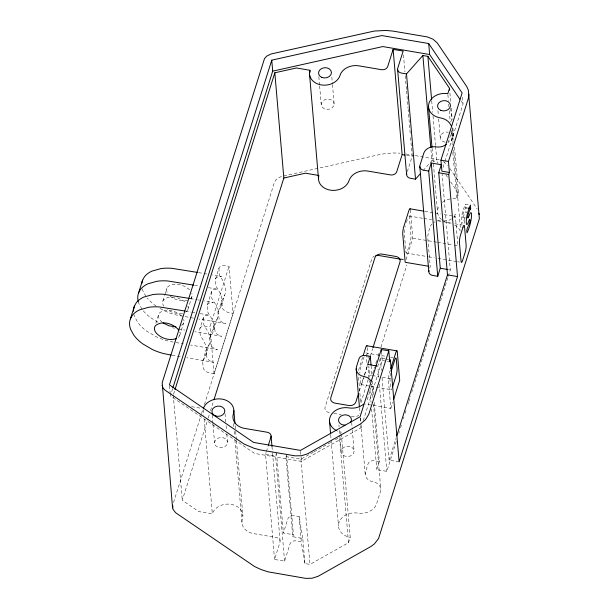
<?xml version="1.0" encoding="UTF-8"?>
<svg xmlns="http://www.w3.org/2000/svg" width="609" height="609" viewBox="0 0 609 609"><rect width="100%" height="100%" fill="white"/><g stroke="black" fill="none" stroke-linecap="round" stroke-linejoin="round"><path stroke-width="0.46" stroke-dasharray="3.04 2.28" d="M200.186 313.627L209.397 315.203L207.661 315.173A7.765 4.491 17.5 0 0 203.535 317.167L199.767 329.073L200.201 334.79A7.772 4.499 17.5 0 0 201.13 336.967A44.023 25.471 17.5 0 1 203.124 360.246A7.772 4.499 17.5 0 0 202.553 362.172L203.627 369.077A7.765 4.491 17.5 0 0 208.225 372.556L214.041 373.842L233.087 313.422L229.045 266.3L223.282 265.623A7.765 4.491 17.5 0 0 219.149 267.617L215.38 279.523L215.814 285.24A7.772 4.499 17.5 0 0 216.743 287.418L220.199 293.142A43.985 25.456 17.5 0 1 221.303 305.992L218.745 310.697A7.772 4.499 17.5 0 0 218.167 312.623L219.24 319.527A7.765 4.491 17.5 0 0 223.838 323.006L225.619 323.577L198.907 319.063M203.315 317.67L203.634 323.912A7.772 4.499 17.5 0 0 204.563 326.089L208.012 331.814A43.985 25.456 17.5 0 1 209.115 344.664L205.69 355.542M208.377 287.646L217.588 289.222L215.852 289.191A7.765 4.491 17.5 0 0 211.726 291.186L207.197 305.505L207.631 311.222A7.772 4.499 17.5 0 0 208.56 313.407L212.016 319.124A43.985 25.456 17.5 0 1 213.112 331.981L210.554 336.678A7.772 4.499 17.5 0 0 209.976 338.604L211.049 345.516A7.765 4.491 17.5 0 0 215.647 348.987L217.428 349.558L190.724 345.044M211.498 291.681L211.818 297.93A7.772 4.499 17.5 0 0 212.747 300.108A43.962 25.433 17.5 0 1 217.299 318.667L213.112 331.981M218.928 268.12L219.248 274.362A7.772 4.499 17.5 0 0 220.176 276.547A44.023 25.471 17.5 0 1 222.171 299.818A7.772 4.499 17.5 0 0 221.592 301.744L222.666 308.656A7.765 4.491 17.5 0 0 227.264 312.128L233.087 313.422M464.066 223.48C466.342 211.14 463.906 223.396 461.409 223.48C460.686 216.88 462.855 210.219 465.436 204.213L468.778 204.784M155.843 323.356L158.698 314.297M162.892 300.998L164.605 295.563M164.887 294.657L166.889 288.316M179.708 335.452L183.705 322.762M187.892 309.471L191.896 296.781M172.659 388.603L170.375 395.858L254.57 453.431L301.425 461.394L361.023 427.762L361.875 425.074M173.55 394.16L174.692 390.536M214.041 373.842L210.006 326.728L229.045 266.3M202.652 361.152L206.078 350.274M210.075 337.584L214.269 324.293M218.266 311.602L221.691 300.724M221.303 305.992L224.729 295.114M173.557 502.463L201.282 414.485M201.564 413.572L202.706 409.948M204.426 404.505L274.446 182.289L275.93 179.845L278.534 177.714L281.564 176.465L381.592 154.123L392.379 152.958L399.999 153.156M341.344 433.966L350.205 537.29L348.508 542.665L309.966 564.414L304.949 563.561L301.272 541.713L296.263 540.868A5.176 4.111 -4.9 0 0 289.975 544.043L284.578 561.163L274.552 559.458L279.95 542.337A5.176 4.111 -4.9 0 0 276.204 537.458L253.648 533.629A15.537 12.325 -4.9 0 1 242.412 518.99A15.537 12.325 -4.9 0 0 231.184 504.351A15.537 12.325 -4.9 0 0 212.335 513.882L198.793 511.583L182.281 500.293L207.958 418.817M208.24 417.911L209.382 414.295M210.524 410.672L213.378 401.62M274.552 559.458L265.532 454.238L266.103 452.434M266.384 451.528L268.089 446.123M284.578 561.163L275.557 455.935L276.273 453.675M304.949 563.561L302.795 538.432L292.769 536.727L285.903 456.636L286.329 455.288M292.769 536.727L293.409 534.717L283.383 533.012L287.821 518.914A5.176 4.111 -4.9 0 1 294.109 515.739L299.118 516.592L302.795 538.432M407.337 171.624L412.164 156.307L410.375 135.457M362.629 357.331L359.318 367.836A5.176 0.982 -80.4 0 0 358.503 371.604M364.121 356.592L360.863 366.953A5.176 0.982 -80.4 0 0 359.835 373.172M406.416 222.376L407.832 217.9M348.508 542.665L339.487 437.437L340.332 434.75M340.621 433.859L341.185 432.07A15.537 12.325 -4.9 0 1 337.416 430.997M359.295 391.107L364.136 375.745M364.426 374.847L367.273 365.811M370.401 355.869L372.678 348.645M364.38 375.753L362.203 382.658A5.176 0.982 -80.4 0 1 360.665 383.541L360.102 376.948M364.654 374.885L366.017 370.569A5.176 0.982 -80.4 0 0 366.976 365.514M368.239 379.483L360.741 403.28L358.32 375.007M368.521 378.6L369.633 375.075L368.902 366.595M406.02 259.594L412.795 238.111L410.367 209.846M372.685 373.378L374.68 367.06M375.814 363.444L376.956 359.835M378.09 356.219L379.232 352.611M380.937 347.191L406.835 265.014M384.903 358.853L380.343 358.084L377.801 366.138L378.943 379.407M363.284 420.591L382.216 360.52L381.432 351.363M443.009 167.597L444.707 162.222M444.989 161.324L463.068 103.941L462.437 96.618M390.232 370.318L389.402 372.944A5.176 0.982 -80.4 0 0 388.405 380.115L390.826 408.388L365.301 404.049M429.733 268.15L430.243 266.536L427.822 238.271A5.176 0.982 -80.4 0 1 428.82 231.1L430.091 227.073A10.361 8.214 -4.9 0 1 431.827 224.12M390.826 408.388L392.767 402.214M452.814 198.656A15.537 12.325 -4.9 0 1 456.834 198.907L458.531 193.533L454.466 146.137M396.261 441.426L386.822 471.366L376.796 469.661L379.338 461.607L374.215 401.879M465.314 217.74L462.81 217.314C461.911 212.533 466.844 208.879 465.436 204.213M399.123 461.866L389.09 460.168L395.934 438.472M398.834 433.258L399.405 431.446M400.547 427.815L401.407 425.09M403.409 418.741L403.98 416.929M405.122 413.298L405.982 410.573M407.984 404.224L408.555 402.412M408.837 401.506L410.557 396.056M411.699 392.432L448.011 277.202M448.293 276.296L450.295 269.947L442.088 174.197M217.306 318.682L214.741 323.387A7.772 4.499 17.5 0 0 214.17 325.313L215.243 332.217A7.765 4.491 17.5 0 0 219.841 335.696L221.615 336.267L194.91 331.753M209.115 344.671L206.558 349.368A7.772 4.499 17.5 0 0 205.979 351.294L207.052 358.206A7.765 4.491 17.5 0 0 211.65 361.677L213.432 362.248L186.719 357.734M215.495 278.991L215.723 278.496A7.765 4.491 17.5 0 1 219.849 276.501L221.585 276.532L212.374 274.956M207.311 304.98L207.532 304.477A7.765 4.491 17.5 0 1 211.666 302.483L213.394 302.513L204.182 300.937M199.881 328.54L200.11 328.045A7.765 4.491 17.5 0 1 204.236 326.051L210.006 326.728M423.08 170.649L431.895 160.723L430.845 148.398M190.358 298.836L191.005 298.212A13.215 7.643 17.5 0 0 191.896 293.393M178.171 337.508L178.818 336.884A13.215 7.643 17.5 0 0 179.708 332.065M185.578 312.074L187.009 310.902A13.215 7.643 17.5 0 0 187.899 306.083M181.391 325.366L182.822 324.194A13.215 7.643 17.5 0 0 183.705 319.375M285.903 456.636L300.945 459.186L313.247 452.243M314.069 451.779L332.111 441.601M335.392 439.751L339.487 437.437M187.679 300.237C181.619 301.881 174.905 299.948 170.094 296.073M182.571 313.216C177.204 314.214 171.532 312.645 167.102 309.555M462.81 217.314L465.969 211.46L466.486 212.998M174.707 297.222L168.213 297.253L163.775 299.567A13.215 7.643 17.5 0 0 163.76 306.182M405.959 154.016L414.364 155.447M415.292 155.607L439.569 159.87M406.69 155.379L412.164 156.307M431.895 160.723L436.912 161.575L437.962 163.128M465.725 207.623L467.392 207.913M465.588 208.05L467.263 208.331M424.8 211.315L434.004 212.876M434.925 213.036L440.452 213.972M444.136 214.596L455.182 216.477M409.065 215.982L423.088 218.365M424.016 218.517L431.499 219.788M438.038 220.9L451.124 223.122M454.862 223.762L462.345 225.026M412.795 238.111L436.737 242.176M437.658 242.336L453.309 244.993M454.23 245.145L457.915 245.777L455.486 217.504A5.176 0.982 -80.4 0 0 453.949 218.395L455.22 214.36A10.361 8.214 -4.9 0 1 453.484 217.314M406.211 253.001L427.708 256.655M428.645 256.815L434.255 257.767M437.993 258.399L456.689 261.573M457.618 261.733L459.49 262.053M400.813 259.244L402.648 259.556M448.475 269.635L450.295 269.947M193.38 318.126L175.643 314.853A38.854 22.48 17.5 0 1 164.514 310.826L159.413 308.139M365.902 352.946L385.048 356.196M390.514 357.125L393.247 357.59M385.809 359.013L388.55 359.477M382.216 360.52L389.737 361.799M178.33 328.951L184.778 330.04M369.633 375.075L371.452 375.388M372.365 375.54L378.745 376.628M382.391 377.245L393.33 379.102M175.986 342.555L183.355 343.796M360.97 384.576L370.089 386.121M371.003 386.273L391.054 389.684M171.989 355.245L181.193 356.798M333.846 413.389L341.2 414.638M351.302 416.35L353.136 416.663A5.793 4.59 -4.9 0 0 358.701 415.239M191.576 406.667L201.503 408.35M379.338 461.607L374.322 460.754A5.176 4.111 -4.9 0 0 368.042 463.929L365.499 471.99A10.361 8.214 -4.9 0 0 370.478 481.034L375.494 482.465A10.361 8.214 -4.9 0 1 380.48 491.509L376.666 503.59A15.537 12.325 -4.9 0 1 357.818 513.121A15.537 12.325 -4.9 0 0 338.969 522.651A15.537 12.325 -4.9 0 0 350.205 537.29M265.532 454.238L275.557 455.935M198.557 272.604L203.162 273.388M204.084 273.54L206.847 274.012M194.56 285.294L201.008 286.39M190.366 298.585L196.814 299.681M197.735 299.841L199.577 300.153M185.448 311.115L190.975 312.059M191.896 312.219L195.58 312.843M173.222 342.083L167.452 340.834A38.854 22.48 17.5 0 1 156.323 336.807L146.586 331.075A38.793 22.449 17.5 0 1 137.718 322.336L134.673 316.741A38.885 22.503 17.5 0 1 134.079 314.891M172.362 327.711L174.517 328.228M177.47 297.877L182.586 300.176L185.585 302.536M401.491 258.795L404.049 259.959M157.914 322.222L150.773 317.784M443.428 161.629L447.699 165.351M156.277 306.137L154.777 305.094A38.793 22.449 17.5 0 1 147.325 298.189M189.582 289.846C184.055 284.761 174.136 281.701 167.772 286.877A13.215 7.643 17.5 0 0 167.757 293.492M181.398 315.827C175.864 310.75 165.945 307.682 159.588 312.859A13.215 7.643 17.5 0 0 160.228 320.364L161.903 322.054M460.944 100.805L463.068 103.941M449.807 168.472L477.273 209.085M445.872 174.829L447.455 177.166M450.622 181.84L458.531 193.533M145.909 296.355L142.864 290.759A38.885 22.503 17.5 0 1 142.27 288.902M449.914 93.048L450.729 102.533M451.216 108.219L452.19 119.592M452.921 128.126L453.895 139.499M450.706 108.265L451.817 121.199M452.373 127.662L453.165 136.903M451.985 130.227L453.043 142.544M453.69 150.134L460.518 229.76M447.897 94.631L448.384 100.318M448.711 104.109L448.955 106.956M449.282 110.747L450.257 122.12M451.147 132.549L452.205 144.873M452.852 152.456L456.834 198.907M437.94 110.663L438.335 115.284M438.655 118.976L440.238 137.451M431.712 100.904L432.687 112.277M433.014 116.068L435.526 145.46M435.61 146.404L436.912 161.575M432.07 148.139L437.513 211.65M403.462 54.871L404.932 71.938M405.251 75.729L406.469 89.949M406.553 90.901L408.015 107.96M408.099 108.912L410.291 134.505M380.343 358.084L381.394 370.371M382.041 377.93L389.09 460.168M379.346 384.15L386.822 471.366M371.125 365.857L371.855 374.39M372.426 381.028L373.728 396.193M372.906 397.411L371.772 384.134A10.361 8.214 -4.9 0 1 371.46 386.281L367.646 398.362A15.537 12.325 -4.9 0 1 367.021 399.923M373.477 404.041L380.792 489.362M367.288 347.747L367.851 354.347M367.935 355.291L368.255 359.059M367.775 364.433L368.833 376.758M369.161 380.549L369.32 382.444M369.967 390.034L371.026 402.359M371.597 408.989L376.796 469.661M366.938 362.462L366.207 353.981A5.176 0.982 -80.4 0 0 365.339 353.273M331.844 77.168L332.4 83.639M332.476 84.56L334.143 103.956A6.471 5.138 -4.9 0 1 324.521 108.821A6.471 5.138 -4.9 0 1 324.369 99.922A6.471 5.138 -4.9 0 1 334.143 103.956M359.493 407.771L359.988 413.458M360.391 418.2L365.187 474.129M360.163 417.683L360.551 422.265M360.871 425.927L361.023 427.762M351.69 422.479L352.246 428.942M352.322 429.87L354.149 451.117A6.471 5.138 -4.9 0 1 344.527 455.981A6.471 5.138 -4.9 0 1 344.374 447.082A6.471 5.138 -4.9 0 1 354.149 451.117M318.834 76.795L319.55 85.108M319.634 86.036L321.217 104.512M338.924 424.876L339.084 426.726M339.396 430.418L339.875 435.96M339.951 436.889L341.223 451.665M330.695 434.864L338.497 525.871M300.564 451.315L300.953 455.89M301.036 456.811L301.425 461.394M300.945 459.186L309.966 564.414M299.118 516.592L301.272 541.713M286.542 454.619L293.409 534.717M276.509 452.913L283.383 533.012M271.979 446.473L272.467 452.16M272.55 453.104L280.11 541.272M235.165 425.714L235.569 430.456M235.653 431.408L236.383 439.934M236.467 440.886L242.884 515.777M233.491 423.613L233.81 427.404M234.138 431.202L234.541 435.937M234.868 439.728L241.94 522.202M225.056 413.709L225.764 422.022M226.084 425.714L226.479 430.335M226.792 434.034L227.507 442.347A6.471 5.138 -4.9 0 1 217.893 447.212A6.471 5.138 -4.9 0 1 217.733 438.305A6.471 5.138 -4.9 0 1 227.507 442.347M212.206 415.178L212.914 423.499M212.998 424.42L214.581 442.895M203.391 409.606L203.878 415.292M204.205 419.083L212.335 513.882M173.26 395.066L182.281 500.293M169.508 385.779L170.215 394.023M451.604 218.913A10.361 8.214 -4.9 0 1 443.984 220.869M447.897 142.575A10.361 8.214 -4.9 0 0 448.894 140.55L451.429 132.488A15.537 12.325 -4.9 0 0 451.802 130.889M433.707 222.521A10.361 8.214 -4.9 0 1 434.818 221.874M437.3 220.945A10.361 8.214 -4.9 0 1 441.327 220.565M404.475 229.722A5.176 0.982 -80.4 0 0 404.292 233.125L405.906 251.974A5.176 0.982 -80.4 0 0 407.444 251.083L409.986 243.029A5.176 0.982 -80.4 0 0 410.984 235.858L409.37 217.01A5.176 0.982 -80.4 0 0 408.806 215.974M404.97 227.104A5.176 0.982 -80.4 0 1 405.289 225.954M442.21 220.184A15.537 12.325 -4.9 0 0 449.221 223.077A15.537 12.325 -4.9 0 1 451.147 223.518M441.51 219.628A15.537 12.325 -4.9 0 1 439.485 205.4M442.484 202.272A15.537 12.325 -4.9 0 1 451.193 198.793M454.687 224.972A15.537 12.325 -4.9 0 1 460.343 231.329M390.62 373.21A5.176 0.982 -80.4 0 0 389.943 379.224L390.75 388.649A5.176 0.982 -80.4 0 0 391.952 388.702M329.256 412.605A5.793 4.59 -4.9 0 1 325.069 407.155L371.741 259.053A5.793 4.59 -4.9 0 1 374.383 256.145M451.208 133.348A6.471 5.138 -4.9 0 1 452.967 138.243A6.471 5.138 -4.9 0 1 448.46 142.072M445.11 142.209A6.471 5.138 -4.9 0 1 440.436 136.112A6.471 5.138 -4.9 0 1 448.285 132.145M138.273 301.592A38.885 22.503 17.5 0 0 138.86 303.449L141.905 309.045A38.793 22.449 17.5 0 0 150.773 317.784"/><path stroke-width="0.91" d="M468.945 94.205L468.481 97.927L448.452 161.469L449.396 172.461L448.764 174.478L457.519 276.562L399.123 461.866L390.369 359.782L389.737 361.799L388.793 350.807L381.272 349.528L360.079 416.769L300.488 450.394L253.626 442.439L169.431 384.865L271.751 60.162L381.843 35.573L428.698 43.528L462.124 92.949L440.939 160.19L441.875 171.19L449.396 172.461M172.697 505.181L172.956 509.276L175.605 512.709L254.615 566.545L261.101 569.552L268.067 571.828L305.688 578.367L312.151 578.223L318.21 576.251L370.95 546.494L374.413 543.875L378.562 538.523L479.352 218.692L468.321 90.056L466.776 86.585L437.193 42.851L432.93 39.121L427.206 36.905L392.653 31.044L385.824 30.45L374.253 31.059L271.066 53.965L266.628 56.195L264.512 58.563L162.192 382.68L172.56 507.86M189.445 298.425L163.463 294.269A38.847 22.48 17.5 0 0 152.707 294.581L143.678 297.123A38.793 22.449 17.5 0 0 136.066 303.069L134.414 306.129L129.907 320.463A38.885 22.503 17.5 0 0 130.676 329.431L133.721 335.026A38.793 22.449 17.5 0 0 142.59 343.765L152.326 349.497A38.854 22.48 17.5 0 0 163.456 353.524L171.068 355.085M134.414 306.129L133.904 307.773A38.885 22.503 17.5 0 0 133.554 311.245M197.636 272.444L171.654 268.287A38.847 22.48 17.5 0 0 160.898 268.599L151.862 271.142A38.793 22.449 17.5 0 0 144.257 277.087L142.597 280.148L138.091 294.482A38.885 22.503 17.5 0 0 138.273 301.592M142.597 280.148L142.095 281.792A38.885 22.503 17.5 0 0 141.806 283.497M172.941 387.697L272.695 71.154L271.751 60.162M174.973 389.631L274.819 72.791L296.408 67.972L309.943 70.271A15.537 12.325 -4.9 0 0 321.179 84.91A15.537 12.325 -4.9 0 0 340.028 75.379A15.537 12.325 -4.9 0 1 358.876 65.848L381.432 69.677A5.176 4.111 -4.9 0 0 387.72 66.503L393.117 49.382L403.143 51.08L397.746 68.2A5.176 4.111 -4.9 0 0 401.491 73.08L406.5 73.933L422.874 55.495L427.891 56.348L449.511 88.313L449.67 90.208M213.949 399.809L283.84 178.018L274.819 72.791M268.371 445.225L270.929 437.117A5.176 4.111 -4.9 0 0 267.184 432.238L244.62 428.401A15.537 12.325 -4.9 0 1 233.392 413.762A15.537 12.325 -4.9 0 0 222.163 399.123A15.537 12.325 -4.9 0 0 203.307 408.654M393.117 49.382L402.138 154.61L396.741 171.73A5.176 4.111 -4.9 0 1 390.453 174.905L367.897 171.076A15.537 12.325 -4.9 0 0 349.048 180.607A15.537 12.325 -4.9 0 1 330.687 190.214A15.537 12.325 -4.9 0 1 318.751 176.29M363.185 355.58L365.666 347.693A5.176 0.982 -80.4 0 1 367.098 346.133M449.511 88.313L447.813 93.679A15.537 12.325 -4.9 0 0 428.964 103.21A15.537 12.325 -4.9 0 0 440.2 117.849A15.537 12.325 -4.9 0 1 451.322 126.109M358.442 393.817L355.884 401.948A5.793 4.59 -4.9 0 1 348.858 405.503L334.996 403.15A5.793 4.59 -4.9 0 1 330.816 397.692L374.946 257.653A5.793 4.59 -4.9 0 1 381.972 254.098L395.827 256.45A5.793 4.59 -4.9 0 1 400.014 261.908L372.967 347.739M370.927 381.021A10.361 8.214 -4.9 0 0 366.473 377.237L361.457 375.806A10.361 8.214 -4.9 0 1 356.478 366.763L359.021 358.701A5.176 4.111 -4.9 0 1 365.301 355.527L370.318 356.379L367.775 364.433L376.895 365.986M428.972 270.571A5.176 4.111 -4.9 0 0 432.717 275.451L437.734 276.296L428.713 171.076L431.248 163.014L441.274 164.719L438.739 172.773L447.486 274.857L396.786 435.762M388.793 350.807L368.772 414.341L365.545 419.662L360.444 423.986L307.712 453.743L301.645 455.715L295.182 455.859L260.629 449.998L254.143 448.323L244.11 444.045L165.108 390.202L163.121 388.108L162.063 385.352M390.78 368.567L395.751 352.801A5.176 0.982 -80.4 0 1 397.289 351.918L399.71 380.183L393.604 399.573M391.214 371.193L394.746 359.972A5.176 0.982 -80.4 0 1 396.292 359.082L397.098 368.506A5.176 0.982 -80.4 0 1 396.094 375.677L392.561 386.898M437.734 276.296L440.269 268.242L431.248 163.014M470.605 208.902L470.445 205.066C467.872 211.072 465.702 217.733 466.425 224.333C468.214 226.099 469.234 216.895 470.019 219.933C470.315 224.713 465.573 228.185 467.019 232.897C469.28 228.208 470.635 223.1 471.351 217.953C471.686 216.682 471.922 209.778 469.92 213.767C465.786 224.942 468.291 210.965 470.605 208.902L468.93 208.621M138.601 292.838L140.253 289.77A38.793 22.449 17.5 0 1 147.865 283.832L156.894 281.289A38.885 22.503 17.5 0 1 167.696 280.955L193.639 285.134M130.41 318.819L132.069 315.759A38.793 22.449 17.5 0 1 139.674 309.814L148.71 307.271A38.847 22.48 17.5 0 1 159.467 306.959L184.527 310.963M406.766 173.428A5.176 4.111 -4.9 0 0 410.512 178.308L415.521 179.16L420.56 173.489M176.496 338.528C169.53 341.04 161.141 338.444 156.231 333.047A13.215 7.643 17.5 0 1 155.584 325.549C162.268 320.212 172.827 323.577 178.178 329.385M272.695 71.154L382.787 46.566L429.642 54.521L459.886 99.237M283.84 178.018L305.429 173.2L318.964 175.499M175.932 326.812L169.127 325.884L162.907 322.854M440.939 160.19L448.452 161.469M402.138 154.61L404.871 155.074M428.713 171.076L423.697 170.223A5.176 4.111 -4.9 0 1 419.951 165.343L423.757 153.255A10.361 8.214 -4.9 0 1 436.326 146.898A10.361 8.214 -4.9 0 0 446.283 144.348M438.739 172.773L448.764 174.478M468.23 208.05L470.742 208.476M410.063 208.811L423.879 211.156M400.813 259.244L378.76 255.498A5.793 4.59 -4.9 0 0 375.768 255.628M428.386 266.224L405.175 262.281L402.755 234.016A5.176 0.982 -80.4 0 1 403.752 226.845L408.829 210.729A5.176 0.982 -80.4 0 1 410.253 209.169M440.269 268.242L447.562 269.483M447.486 274.857L457.519 276.562M366.9 345.775L396.984 350.883M478.971 213.241L479.268 214.612M428.698 43.528L429.642 54.521M427.891 56.348L431.629 99.952M428.492 106.43L431.987 147.188M422.874 55.495L430.761 147.447M419.791 166.409L428.812 271.637M406.5 73.933L415.521 179.16M397.586 69.274L406.606 174.501M381.272 349.528L381.432 351.363M370.318 356.379L371.048 364.913M356.166 368.902L359.417 406.827M309.943 70.271L310.11 72.166M309.471 73.483L318.492 178.711M329.477 420.644L330.611 433.912M271.089 436.044L271.979 446.473M233.864 410.55L235.005 423.818M345.082 425.12A6.471 5.138 -4.9 0 1 338.612 419.357A6.471 5.138 -4.9 0 1 347.115 415.056A6.471 5.138 -4.9 0 1 350.632 422.311M363.725 404.064A15.537 12.325 -4.9 0 1 348.797 407.893A15.537 12.325 -4.9 0 0 330.771 415.498A15.537 12.325 -4.9 0 0 336.556 430.609M178.193 329.385A13.215 7.643 17.5 0 1 178.84 330.268M462.977 227.264L460.442 235.318A5.176 0.982 -80.4 0 0 459.437 242.489L461.051 261.337A5.176 0.982 -80.4 0 0 462.596 260.446L465.131 252.392A5.176 0.982 -80.4 0 0 466.136 245.221L464.515 226.373A5.176 0.982 -80.4 0 0 462.977 227.264M215.198 415.802A6.471 5.138 -4.9 0 0 224.812 410.938A6.471 5.138 -4.9 0 0 215.046 406.896A6.471 5.138 -4.9 0 0 215.198 415.802M321.834 77.412A6.471 5.138 -4.9 0 0 331.448 72.547A6.471 5.138 -4.9 0 0 321.674 68.513A6.471 5.138 -4.9 0 0 321.834 77.412M440.855 110.358A6.471 5.138 -4.9 0 0 450.47 105.494A6.471 5.138 -4.9 0 0 440.695 101.452A6.471 5.138 -4.9 0 0 440.855 110.358"/></g></svg>
